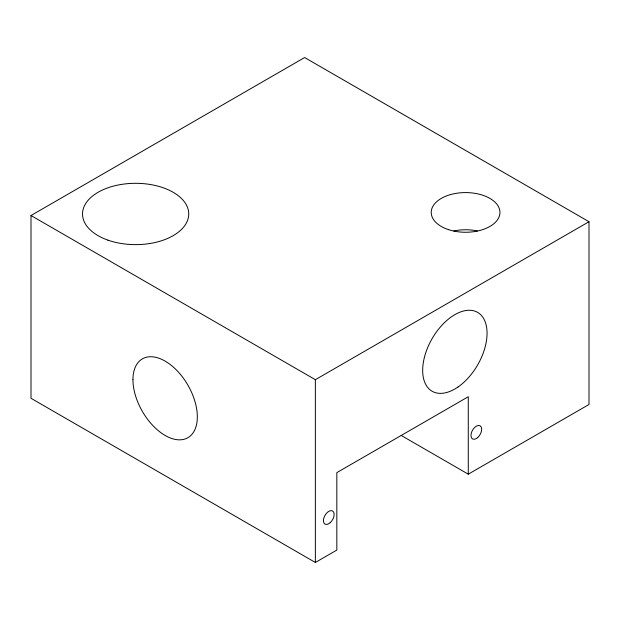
<?xml version="1.0" encoding="UTF-8"?>
<svg xmlns="http://www.w3.org/2000/svg" width="620" height="620" viewBox="0 0 620 620"><rect width="100%" height="100%" fill="white"/><g stroke="black" fill="none" stroke-linecap="round" stroke-linejoin="round"><path stroke-width="0.93" d="M468.278 474.176L468.278 396.738L336.831 472.626L336.831 550.072L315.363 562.464L31 398.288L31 215.52L304.637 57.536L589 221.712L589 404.48L468.278 474.176L401.21 435.457M31 215.52L315.363 379.696L589 221.712M315.363 379.696L315.363 562.464M453.848 230.95A34.371 19.84 0 0 1 477.346 230.95M132.944 379.696A45.524 26.288 60 0 0 181.234 439.766A45.524 26.288 60 0 0 181.234 375.387A45.524 26.288 60 0 0 132.944 379.696M457.932 387.05A45.524 26.288 -60 0 0 481.081 315.107A45.524 26.288 -60 0 0 425.576 353.292A45.524 26.288 -60 0 0 457.932 387.05M448.415 229.609A34.371 19.84 0 0 0 499.96 212.42A34.371 19.84 0 0 0 448.415 195.238A34.371 19.84 0 0 0 448.415 229.609M107.895 240.126A53.111 30.667 0 0 0 188.72 214.76A53.111 30.667 0 0 0 110.259 187.031A53.111 30.667 0 0 0 107.895 240.126M477.718 437.542A7.587 4.379 -60 0 0 480.12 425.785A7.587 4.379 -60 0 0 471.146 433.744A7.587 4.379 -60 0 0 477.718 437.542M330.166 522.73A7.587 4.379 -60 0 0 332.576 510.973A7.587 4.379 -60 0 0 323.594 518.932A7.587 4.379 -60 0 0 330.166 522.73"/></g></svg>
